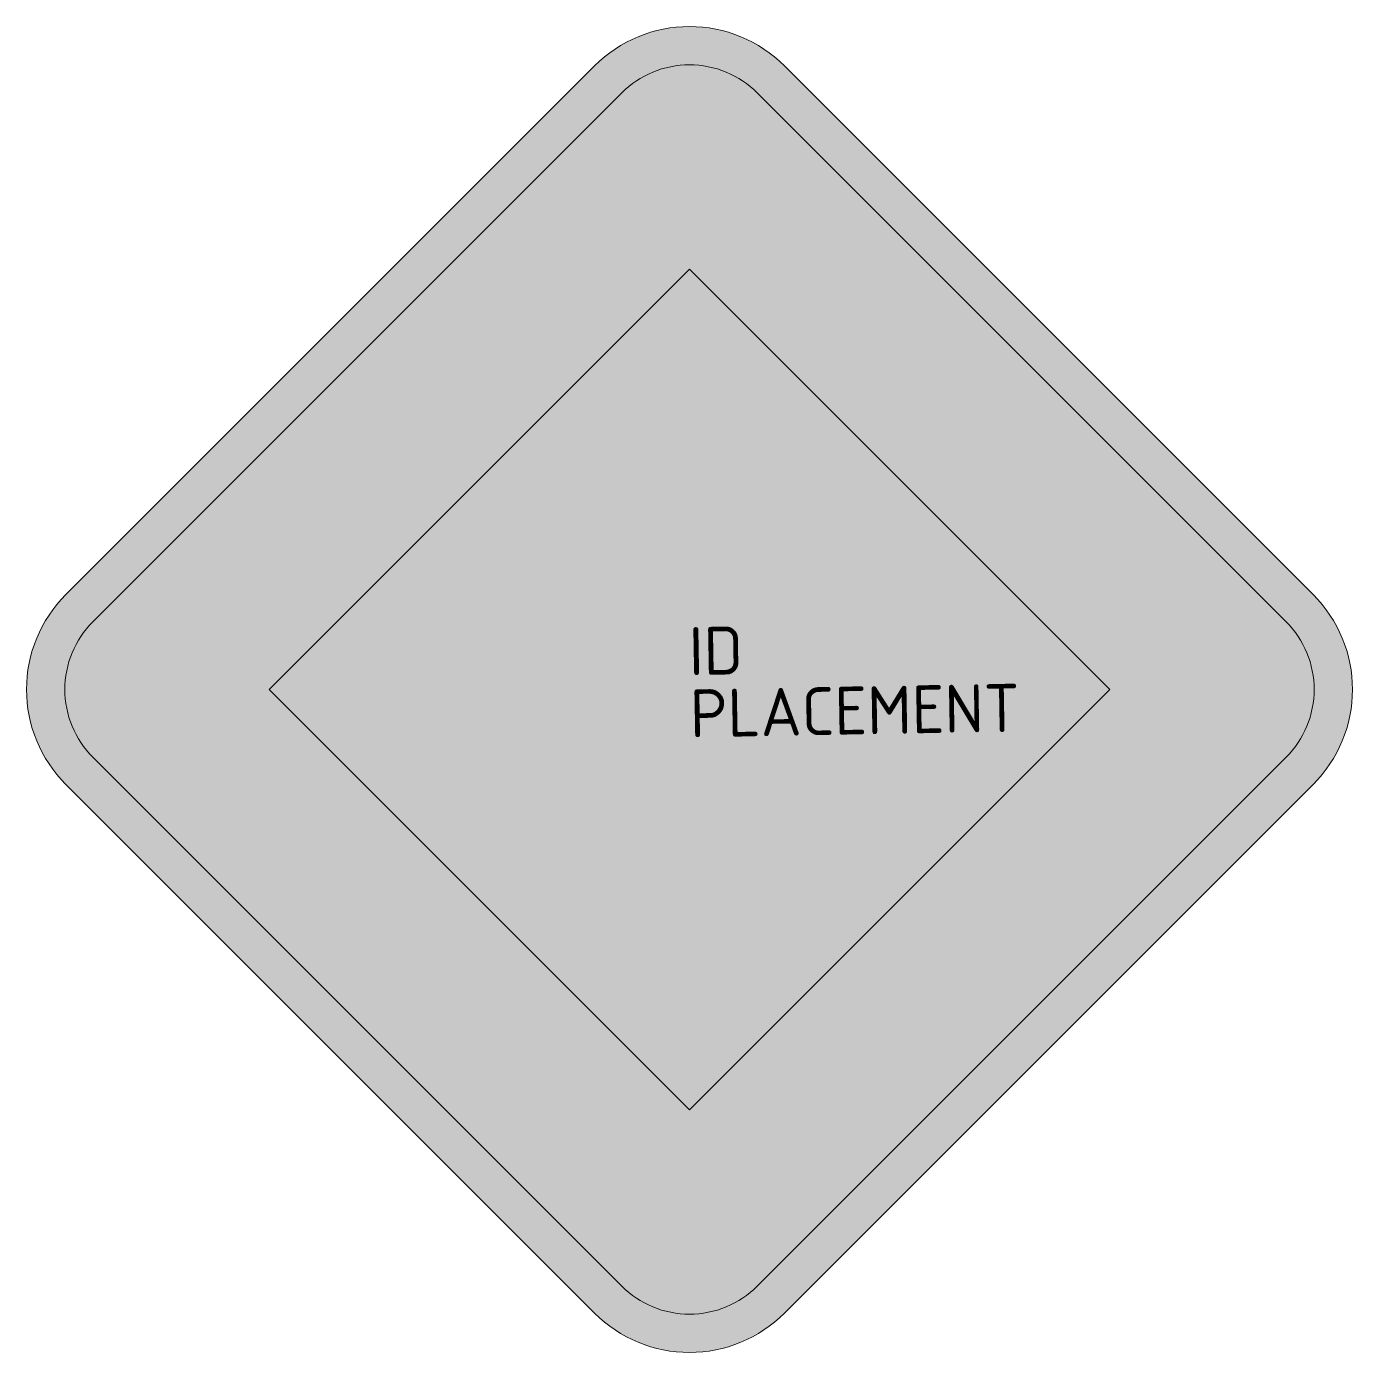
# Model space of a CAD drawing. Extents: x -3.46 to 3.46, y -3.46 to 3.46.
import ezdxf
from ezdxf.enums import TextEntityAlignment as Align

# ---------------------------------------------------------------- set-up
doc = ezdxf.new("R2010")
doc.units = 0
doc.styles.add('NLCS-ISO', font='NLCS-ISO.ttf', dxfattribs={"height": 0.25})

msp = doc.modelspace()

# ---------------------------------------------------------------- hatches: boundary and pattern name
at = {"true_color": 0x2a292a}
h = msp.add_hatch(color=250, dxfattribs=at)
h.dxf.hatch_style = 1
h.paths.add_polyline_path([(-0.3536, 3.1136, -0.414214), (0.3536, 3.1136), (3.1136, 0.3536, -0.198912), (3.2601, 0), (3.4601, 0, 0.198912), (3.255, 0.495), (0.495, 3.255, 0.414214), (-0.495, 3.255), (-3.255, 0.495, 0.198912), (-3.4601, 0), (-3.2601, 0, -0.198912), (-3.1136, 0.3536)])
at = {"true_color": 0xf1f0ea}
h = msp.add_hatch(color=7, dxfattribs=at)
h.dxf.hatch_style = 1
h.paths.add_polyline_path([(0, 2.1944), (2.1944, 0), (3.2601, 0, 0.198912), (3.1136, 0.3536), (0.3536, 3.1136, 0.414214), (-0.3536, 3.1136), (-3.1136, 0.3536, 0.198912), (-3.2601, 0), (-2.1944, 0)])
at = {"true_color": 0xf7b500}
h = msp.add_hatch(color=40, dxfattribs=at)
h.dxf.hatch_style = 1
h.paths.add_polyline_path([(2.1944, 0), (0, 2.1944), (-2.1944, 0), (0, -2.1944)])
at = {"true_color": 0x2a292a}
h = msp.add_hatch(color=250, dxfattribs=at)
h.dxf.hatch_style = 1
h.paths.add_polyline_path([(-3.1136, -0.3536, -0.198912), (-3.2601, 0), (-3.4601, 0, 0.198912), (-3.255, -0.495), (-0.495, -3.255, 0.414214), (0.495, -3.255), (3.255, -0.495, 0.198912), (3.4601, 0), (3.2601, 0, -0.198912), (3.1136, -0.3536), (0.3536, -3.1136, -0.414214), (-0.3536, -3.1136)])
at = {"true_color": 0xf1f0ea}
h = msp.add_hatch(color=7, dxfattribs=at)
h.dxf.hatch_style = 1
h.paths.add_polyline_path([(-2.1944, 0), (-3.2601, 0, 0.198912), (-3.1136, -0.3536), (-0.3536, -3.1136, 0.414214), (0.3536, -3.1136), (3.1136, -0.3536, 0.198912), (3.2601, 0), (2.1944, 0), (0, -2.1944)])

# ---------------------------------------------------------------- linework, layer by layer
at = {"color": 250, "lineweight": 0, "true_color": 0x2a292a}
for points in [[(0.495, -3.255), (3.255, -0.495, 0.414214), (3.255, 0.495), (0.495, 3.255, 0.414214), (-0.495, 3.255), (-3.255, 0.495, 0.414214), (-3.255, -0.495), (-0.495, -3.255, 0.414214)], [(0.3536, -3.1136), (3.1136, -0.3536, 0.414214), (3.1136, 0.3536), (0.3536, 3.1136, 0.414214), (-0.3536, 3.1136), (-3.1136, 0.3536, 0.414214), (-3.1136, -0.3536), (-0.3536, -3.1136, 0.414214)]]:
    msp.add_lwpolyline(points, format="xyb", close=True, dxfattribs=at)
at = {"color": 40, "lineweight": 0, "true_color": 0xf7b500}
msp.add_lwpolyline([(0, -2.1944), (2.1944, 0), (0, 2.1944), (-2.1944, 0)], close=True, dxfattribs=at)

# ---------------------------------------------------------------- texts
at = {"style": 'NLCS-ISO'}
msp.add_attdef('ID', text='', height=0.25, rotation=1, dxfattribs=at).set_placement((0, 0), align=Align.BOTTOM_LEFT)
msp.add_attdef('PLACEMENT', text='', height=0.25, rotation=1, dxfattribs=at).set_placement((0, 0), align=Align.TOP_LEFT)

doc.saveas('drawing.dxf')
